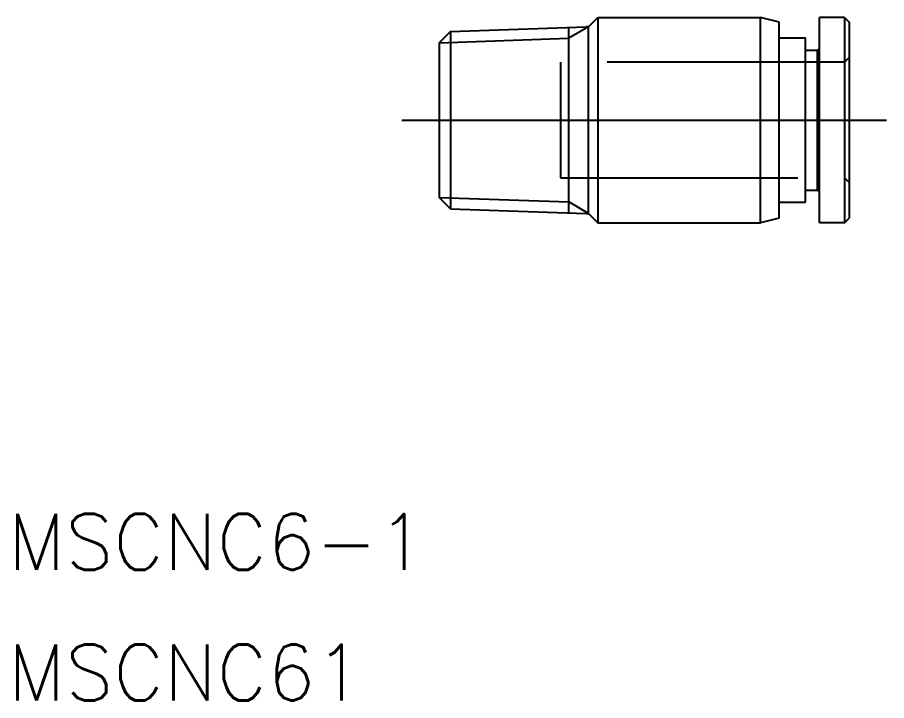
# Model space of a CAD drawing. Extents: x -62 to 8.5, y -31.1 to 7.5.
# Drawn here: x -62.02 to -15.49, y -31.09 to 5.5 of the extents above; entities that cross this region are included whole.
import ezdxf

# ---------------------------------------------------------------- set-up
doc = ezdxf.new("R2010")
doc.units = 0
doc.linetypes.add('CENTER', pattern=[50.8, 31.75, -6.35, 6.35, -6.35])
doc.linetypes.add('DASHED', pattern=[19.05, 12.7, -6.35])
doc.layers.get('0').update_dxf_attribs({"linetype": 'CONTINUOUS'})
doc.layers.add('CENTER', color=1, linetype='CENTER')
doc.styles.get("Standard").update_dxf_attribs({"font": 'txt.shx', "height": 3, "bigfont": 'bigfont.shx'})

msp = doc.modelspace()

# ---------------------------------------------------------------- linework, layer by layer
at = {"color": 7, "linetype": 'CONTINUOUS'}
for p, q in [((-31.437, 5), (-30.937, 5.5)), ((-30.937, 5.5), (-30.937, -5.5)), ((-30.937, 5.5), (-22.237, 5.5)), ((-22.237, -5.5), (-22.237, 5.5)), ((-21.237, 5.25), (-22.237, 5.5)), ((-21.237, -5.25), (-21.237, 5.25)), ((-19.087, -5.5), (-19.087, 5.5)), ((-17.737, 5.5), (-19.087, 5.5)), ((-17.737, 5.5), (-17.737, -5.5)), ((-17.737, 5.5), (-17.487, 5.25)), ((-17.487, 5.25), (-17.487, -5.25)), ((-38.835, 4.746), (-39.437, 4.144)), ((-38.835, 4.746), (-31.572, 5)), ((-38.835, 4.746), (-38.835, -4.746)), ((-32.499, -4.968), (-32.499, 4.968)), ((-31.437, 5), (-31.572, 5)), ((-31.437, -5), (-31.437, 5)), ((-31.437, -5), (-31.437, 5)), ((-21.237, 4.4), (-19.837, 4.4)), ((-19.837, -4.4), (-19.837, 4.4)), ((-39.437, 4.144), (-39.437, -4.144)), ((-19.837, 3.75), (-19.187, 3.75)), ((-19.187, 3.75), (-19.087, 3.85)), ((-19.187, -3.75), (-19.187, 3.75)), ((-38.835, -4.746), (-39.437, -4.144)), ((-19.837, -3.75), (-19.187, -3.75)), ((-19.187, -3.75), (-19.087, -3.85)), ((-21.237, -4.4), (-19.837, -4.4)), ((-38.835, -4.746), (-31.572, -5)), ((-31.572, -5), (-31.437, -5)), ((-31.437, -5), (-30.937, -5.5)), ((-30.937, -5.5), (-22.237, -5.5)), ((-21.237, -5.25), (-22.237, -5.5)), ((-17.737, -5.5), (-19.087, -5.5)), ((-17.737, -5.5), (-17.487, -5.25))]:
    msp.add_line(p, q, dxfattribs=at)
at = {"color": 3, "linetype": 'CONTINUOUS'}
for p, q in [((-31.437, 5), (-32.499, 4.387)), ((-39.437, 4.144), (-32.499, 4.387)), ((-39.437, -4.144), (-32.499, -4.387)), ((-31.437, -5), (-32.499, -4.387))]:
    msp.add_line(p, q, dxfattribs=at)
at = {"color": 3, "linetype": 'DASHED'}
for p, q in [((-17.487, 3.35), (-17.737, 3.1)), ((-17.737, 3.1), (-32.937, 3.1)), ((-32.937, 3.1), (-32.937, -3.1)), ((-32.937, -3.1), (-17.737, -3.1)), ((-17.487, -3.35), (-17.737, -3.1))]:
    msp.add_line(p, q, dxfattribs=at)
at = {"layer": 'CENTER', "color": 1, "linetype": 'CENTER'}
msp.add_line((-41.437, 0), (-15.487, 0), dxfattribs=at)

# ---------------------------------------------------------------- texts
at = {"color": 7, "linetype": 'CONTINUOUS'}
for s, p in [('MSCNC6-1', (-62.53, -24.092)), ('MSCNC61', (-62.53, -31.092))]:
    msp.add_text(s, height=3, dxfattribs=at).set_placement(p)

doc.saveas('drawing.dxf')
